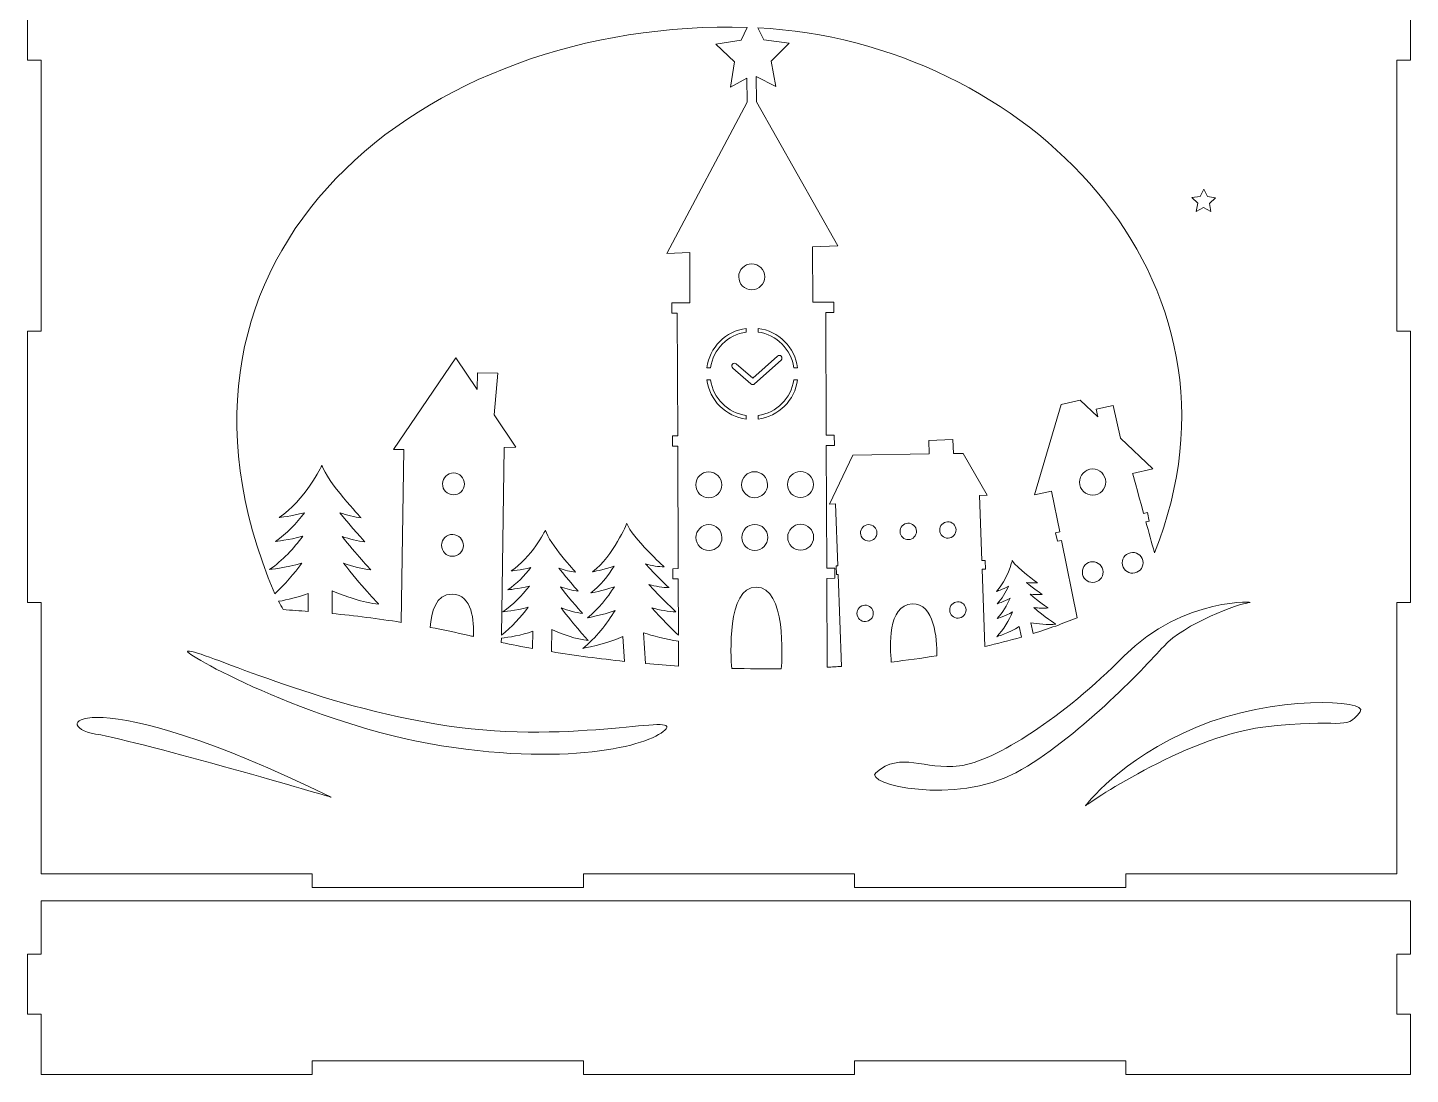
# Model space of a CAD drawing. Header units: millimetres. Extents: x -1983 to 1983, y -412 to 412.
# Drawn here: x -526.8 to -219.8, y -22.5 to 209.8 of the extents above; entities that cross this region are included whole.
import ezdxf

# ---------------------------------------------------------------- set-up
doc = ezdxf.new("R2010")
doc.units = ezdxf.units.MM
doc.header["$MEASUREMENT"] = 0
doc.layers.add('Camada 1', color=7, linetype='Continuous')

msp = doc.modelspace()

# ---------------------------------------------------------------- linework, layer by layer
at = {"layer": 'Camada 1', "color": 250, "lineweight": 9}
for points, knots in [([(-523.8491, 202.5711), (-523.8491, 202.5711), (-523.8491, 142.3711), (-523.8491, 142.3711), (-523.8491, 142.3711), (-523.8491, 142.3711), (-526.8491, 142.3711), (-526.8491, 142.3711), (-526.8491, 142.3711), (-526.8491, 142.3711), (-526.8491, 82.1711), (-526.8491, 82.1711), (-526.8491, 82.1711), (-526.8491, 82.1711), (-523.8491, 82.1711), (-523.8491, 82.1711), (-523.8491, 82.1711), (-523.8491, 82.1711), (-523.8491, 21.9711), (-523.8491, 21.9711), (-523.8491, 21.9711), (-523.8491, 21.9711), (-463.6491, 21.9711), (-463.6491, 21.9711), (-463.6491, 21.9711), (-463.6491, 21.9711), (-463.6491, 18.9711), (-463.6491, 18.9711), (-463.6491, 18.9711), (-463.6491, 18.9711), (-403.4491, 18.9711), (-403.4491, 18.9711), (-403.4491, 18.9711), (-403.4491, 18.9711), (-403.4491, 21.9711), (-403.4491, 21.9711), (-403.4491, 21.9711), (-403.4491, 21.9711), (-343.2491, 21.9711), (-343.2491, 21.9711), (-343.2491, 21.9711), (-343.2491, 21.9711), (-343.2491, 18.9711), (-343.2491, 18.9711), (-343.2491, 18.9711), (-343.2491, 18.9711), (-283.0491, 18.9711), (-283.0491, 18.9711), (-283.0491, 18.9711), (-283.0491, 18.9711), (-283.0491, 21.9711), (-283.0491, 21.9711), (-283.0491, 21.9711), (-283.0491, 21.9711), (-222.8491, 21.9711), (-222.8491, 21.9711), (-222.8491, 21.9711), (-222.8491, 21.9711), (-222.8491, 82.1711), (-222.8491, 82.1711), (-222.8491, 82.1711), (-222.8491, 82.1711), (-219.8491, 82.1711), (-219.8491, 82.1711), (-219.8491, 82.1711), (-219.8491, 82.1711), (-219.8491, 142.3711), (-219.8491, 142.3711), (-219.8491, 142.3711), (-219.8491, 142.3711), (-222.8491, 142.3711), (-222.8491, 142.3711), (-222.8491, 142.3711), (-222.8491, 142.3711), (-222.8491, 202.5711), (-222.8491, 202.5711), (-222.8491, 202.5711), (-222.8491, 202.5711), (-219.8491, 202.5711), (-219.8491, 202.5711), (-219.8491, 202.5711), (-219.8491, 202.5711), (-219.8491, 262.7711), (-219.8491, 262.7711), (-219.8491, 262.7711), (-219.8491, 262.7711), (-222.8491, 262.7711), (-222.8491, 262.7711), (-222.8491, 262.7711), (-222.8491, 262.7711), (-222.8491, 322.9711), (-222.8491, 322.9711), (-222.8491, 322.9711), (-222.8491, 322.9711), (-283.0491, 322.9711), (-283.0491, 322.9711), (-283.0491, 322.9711), (-283.0491, 322.9711), (-283.0491, 325.9711), (-283.0491, 325.9711), (-283.0491, 325.9711), (-283.0491, 325.9711), (-343.2491, 325.9711), (-343.2491, 325.9711), (-343.2491, 325.9711), (-343.2491, 325.9711), (-343.2491, 322.9711), (-343.2491, 322.9711), (-343.2491, 322.9711), (-343.2491, 322.9711), (-403.4491, 322.9711), (-403.4491, 322.9711), (-403.4491, 322.9711), (-403.4491, 322.9711), (-403.4491, 325.9711), (-403.4491, 325.9711), (-403.4491, 325.9711), (-403.4491, 325.9711), (-463.6491, 325.9711), (-463.6491, 325.9711), (-463.6491, 325.9711), (-463.6491, 325.9711), (-463.6491, 322.9711), (-463.6491, 322.9711), (-463.6491, 322.9711), (-463.6491, 322.9711), (-523.8491, 322.9711), (-523.8491, 322.9711), (-523.8491, 322.9711), (-523.8491, 322.9711), (-523.8491, 262.7711), (-523.8491, 262.7711), (-523.8491, 262.7711), (-523.8491, 262.7711), (-526.8491, 262.7711), (-526.8491, 262.7711), (-526.8491, 262.7711), (-526.8491, 262.7711), (-526.8491, 202.5711), (-526.8491, 202.5711), (-526.8491, 202.5711), (-526.8491, 202.5711), (-523.8491, 202.5711), (-523.8491, 202.5711)], [0, 0, 0, 0, 0.02702703, 0.02702703, 0.02702703, 0.02702703, 0.05405405, 0.05405405, 0.05405405, 0.05405405, 0.08108108, 0.08108108, 0.08108108, 0.08108108, 0.10810811, 0.10810811, 0.10810811, 0.10810811, 0.13513514, 0.13513514, 0.13513514, 0.13513514, 0.16216216, 0.16216216, 0.16216216, 0.16216216, 0.18918919, 0.18918919, 0.18918919, 0.18918919, 0.21621622, 0.21621622, 0.21621622, 0.21621622, 0.24324324, 0.24324324, 0.24324324, 0.24324324, 0.27027027, 0.27027027, 0.27027027, 0.27027027, 0.2972973, 0.2972973, 0.2972973, 0.2972973, 0.32432432, 0.32432432, 0.32432432, 0.32432432, 0.35135135, 0.35135135, 0.35135135, 0.35135135, 0.37837838, 0.37837838, 0.37837838, 0.37837838, 0.40540541, 0.40540541, 0.40540541, 0.40540541, 0.43243243, 0.43243243, 0.43243243, 0.43243243, 0.45945946, 0.45945946, 0.45945946, 0.45945946, 0.48648649, 0.48648649, 0.48648649, 0.48648649, 0.51351351, 0.51351351, 0.51351351, 0.51351351, 0.54054054, 0.54054054, 0.54054054, 0.54054054, 0.56756757, 0.56756757, 0.56756757, 0.56756757, 0.59459459, 0.59459459, 0.59459459, 0.59459459, 0.62162162, 0.62162162, 0.62162162, 0.62162162, 0.64864865, 0.64864865, 0.64864865, 0.64864865, 0.67567568, 0.67567568, 0.67567568, 0.67567568, 0.7027027, 0.7027027, 0.7027027, 0.7027027, 0.72972973, 0.72972973, 0.72972973, 0.72972973, 0.75675676, 0.75675676, 0.75675676, 0.75675676, 0.78378378, 0.78378378, 0.78378378, 0.78378378, 0.81081081, 0.81081081, 0.81081081, 0.81081081, 0.83783784, 0.83783784, 0.83783784, 0.83783784, 0.86486486, 0.86486486, 0.86486486, 0.86486486, 0.89189189, 0.89189189, 0.89189189, 0.89189189, 0.91891892, 0.91891892, 0.91891892, 0.91891892, 0.94594595, 0.94594595, 0.94594595, 0.94594595, 1, 1, 1, 1]), ([(-367.0982, 209.8145), (-438.548, 211.9654), (-504.1993, 160.1004), (-471.992, 84.1456), (-471.992, 84.1456), (-469.6865, 86.1942), (-467.6549, 88.6284), (-465.9999, 90.9021), (-465.9999, 90.9021), (-469.557, 89.8707), (-473.14, 89.5344), (-473.14, 89.5344), (-473.14, 89.5344), (-470.2598, 91.4318), (-467.7344, 94.249), (-465.7712, 96.8837), (-465.7712, 96.8837), (-468.8301, 96.0274), (-471.8307, 95.7454), (-471.8307, 95.7454), (-471.8307, 95.7454), (-469.3317, 97.3917), (-467.1356, 99.8216), (-465.4148, 102.1126), (-465.4148, 102.1126), (-468.2236, 101.323), (-470.9888, 101.0625), (-470.9888, 101.0625), (-470.9888, 101.0625), (-465.4252, 104.7273), (-461.4983, 112.6365), (-461.4983, 112.6365), (-461.4983, 112.6365), (-460.3532, 108.9714), (-452.8265, 100.9984), (-452.8265, 100.9984), (-452.8265, 100.9984), (-454.2562, 101.1034), (-455.9783, 101.5755), (-457.5143, 102.0965), (-457.5143, 102.0965), (-454.8933, 98.7563), (-451.9846, 95.675), (-451.9846, 95.675), (-451.9846, 95.675), (-453.524, 95.7886), (-455.3748, 96.2916), (-457.0345, 96.8505), (-457.0345, 96.8505), (-454.042, 93.0211), (-450.6753, 89.4546), (-450.6753, 89.4546), (-450.6753, 89.4546), (-452.5097, 89.5897), (-454.7334, 90.213), (-456.6848, 90.8853), (-456.6848, 90.8853), (-453.1333, 86.2673), (-448.9301, 81.8149), (-448.9301, 81.8149), (-448.9301, 81.8149), (-452.2485, 82.059), (-456.6697, 83.6859), (-459.2588, 84.7477), (-459.2588, 84.7477), (-459.2588, 84.7477), (-459.2588, 79.7421), (-459.2588, 79.7421), (-459.2588, 79.7421), (-454.2284, 79.2482), (-449.0984, 78.6062), (-443.9332, 77.7854), (-443.9332, 77.7854), (-443.9332, 77.7854), (-443.3595, 116.1765), (-443.3595, 116.1765), (-443.3595, 116.1765), (-443.3595, 116.1765), (-445.6036, 116.1346), (-445.6036, 116.1346), (-445.6036, 116.1346), (-445.6036, 116.1346), (-431.7456, 136.4873), (-431.7456, 136.4873), (-431.7456, 136.4873), (-431.7456, 136.4873), (-427.0337, 129.4337), (-427.0337, 129.4337), (-427.0337, 129.4337), (-427.0337, 129.4337), (-426.9784, 133.1408), (-426.9784, 133.1408), (-426.9784, 133.1408), (-426.9784, 133.1408), (-422.4264, 133.073), (-422.4264, 133.073), (-422.4264, 133.073), (-422.4264, 133.073), (-423.2784, 123.8119), (-423.2784, 123.8119), (-423.2784, 123.8119), (-423.2784, 123.8119), (-418.4874, 116.6393), (-418.4874, 116.6393), (-418.4874, 116.6393), (-418.4874, 116.6393), (-421.035, 116.5923), (-421.035, 116.5923), (-421.035, 116.5923), (-421.035, 116.5923), (-421.6569, 74.9655), (-421.6569, 74.9655), (-421.6569, 74.9655), (-419.3481, 76.6987), (-417.3179, 78.9971), (-415.7172, 81.1215), (-415.7172, 81.1215), (-418.536, 80.3547), (-421.3656, 80.1361), (-421.3656, 80.1361), (-421.3656, 80.1361), (-419.0698, 81.595), (-417.0409, 83.7838), (-415.4587, 85.8354), (-415.4587, 85.8354), (-417.8822, 85.2007), (-420.2521, 85.0177), (-420.2521, 85.0177), (-420.2521, 85.0177), (-418.2597, 86.2831), (-416.4958, 88.1708), (-415.109, 89.9552), (-415.109, 89.9552), (-417.335, 89.3691), (-419.5184, 89.1998), (-419.5184, 89.1998), (-419.5184, 89.1998), (-415.0832, 92.0173), (-411.8824, 98.2034), (-411.8824, 98.2034), (-411.8824, 98.2034), (-411.0271, 95.2978), (-405.1957, 88.9114), (-405.1957, 88.9114), (-405.1957, 88.9114), (-406.3223, 89.0134), (-407.6742, 89.408), (-408.8785, 89.8389), (-408.8785, 89.8389), (-406.855, 87.1699), (-404.6015, 84.7018), (-404.6015, 84.7018), (-404.6015, 84.7018), (-405.8143, 84.8118), (-407.2671, 85.2326), (-408.5684, 85.6956), (-408.5684, 85.6956), (-406.2586, 82.6364), (-403.6506, 79.779), (-403.6506, 79.779), (-403.6506, 79.779), (-405.0954, 79.9094), (-406.8413, 80.4305), (-408.3712, 80.9861), (-408.3712, 80.9861), (-405.6312, 77.2975), (-402.3742, 73.7306), (-402.3742, 73.7306), (-402.3742, 73.7306), (-404.9881, 73.967), (-408.4537, 75.3085), (-410.4816, 76.18), (-410.4816, 76.18), (-410.4816, 76.18), (-410.5627, 71.278), (-410.5627, 71.278), (-410.5627, 71.278), (-405.2027, 70.4126), (-399.7773, 69.691), (-394.3278, 69.117), (-394.3278, 69.117), (-394.3278, 69.117), (-394.7211, 74.6376), (-394.7211, 74.6376), (-394.7211, 74.6376), (-398.6863, 72.8347), (-403.6127, 72.0156), (-403.6127, 72.0156), (-403.6127, 72.0156), (-400.6846, 74.2581), (-398.2313, 77.5071), (-396.4033, 80.4362), (-396.4033, 80.4362), (-399.4494, 79.3123), (-402.5613, 78.7939), (-402.5613, 78.7939), (-402.5613, 78.7939), (-400.1612, 80.6337), (-398.1283, 83.2543), (-396.5763, 85.6809), (-396.5763, 85.6809), (-399.1979, 84.7417), (-401.8038, 84.3078), (-401.8038, 84.3078), (-401.8038, 84.3078), (-399.721, 85.9032), (-397.952, 88.1651), (-396.5903, 90.2764), (-396.5903, 90.2764), (-398.9978, 89.4107), (-401.3995, 89.0103), (-401.3995, 89.0103), (-401.3995, 89.0103), (-396.763, 92.5624), (-393.8212, 99.724), (-393.8212, 99.724), (-393.8212, 99.724), (-392.5913, 96.59), (-385.5126, 90.0866), (-385.5126, 90.0866), (-385.5126, 90.0866), (-386.7692, 90.0897), (-388.3046, 90.3951), (-389.6806, 90.7545), (-389.6806, 90.7545), (-387.1793, 87.9974), (-384.444, 85.4834), (-384.444, 85.4834), (-384.444, 85.4834), (-385.7976, 85.4874), (-387.4469, 85.812), (-388.9332, 86.1969), (-388.9332, 86.1969), (-386.0772, 83.0351), (-382.9114, 80.1257), (-382.9114, 80.1257), (-382.9114, 80.1257), (-384.5238, 80.1294), (-386.5074, 80.5361), (-388.2553, 81.0022), (-388.2553, 81.0022), (-386.1349, 78.6162), (-383.7952, 76.303), (-382.3387, 74.9032), (-382.3387, 74.9032), (-382.3387, 74.9032), (-382.3856, 87.4227), (-382.3856, 87.4227), (-382.3856, 87.4227), (-382.3856, 87.4227), (-383.5642, 87.4184), (-383.5642, 87.4184), (-383.5642, 87.4184), (-383.5642, 87.4184), (-383.5726, 89.6947), (-383.5726, 89.6947), (-383.5726, 89.6947), (-383.5726, 89.6947), (-382.3943, 89.6987), (-382.3943, 89.6987), (-382.3943, 89.6987), (-382.3943, 89.6987), (-382.4969, 116.9202), (-382.4969, 116.9202), (-382.4969, 116.9202), (-382.4969, 116.9202), (-383.6752, 116.9159), (-383.6752, 116.9159), (-383.6752, 116.9159), (-383.6752, 116.9159), (-383.6839, 119.1915), (-383.6839, 119.1915), (-383.6839, 119.1915), (-383.6839, 119.1915), (-382.5056, 119.1959), (-382.5056, 119.1959), (-382.5056, 119.1959), (-382.5056, 119.1959), (-382.6086, 146.4174), (-382.6086, 146.4174), (-382.6086, 146.4174), (-382.6086, 146.4174), (-383.7865, 146.4127), (-383.7865, 146.4127), (-383.7865, 146.4127), (-383.7865, 146.4127), (-383.7952, 148.689), (-383.7952, 148.689), (-383.7952, 148.689), (-383.7952, 148.689), (-379.7904, 148.7038), (-379.7904, 148.7038), (-379.7904, 148.7038), (-379.7904, 148.7038), (-379.8327, 159.8754), (-379.8327, 159.8754), (-379.8327, 159.8754), (-379.8327, 159.8754), (-384.9459, 159.6451), (-384.9459, 159.6451), (-384.9459, 159.6451), (-384.9459, 159.6451), (-367.12, 193.195), (-367.12, 193.195), (-367.12, 193.195), (-367.12, 193.195), (-367.1401, 198.5473), (-367.1401, 198.5473), (-367.1401, 198.5473), (-367.1401, 198.5473), (-370.8146, 196.5492), (-370.8146, 196.5492), (-370.8146, 196.5492), (-370.8146, 196.5492), (-369.9304, 202.1792), (-369.9304, 202.1792), (-369.9304, 202.1792), (-369.9304, 202.1792), (-374.067, 206.1001), (-374.067, 206.1001), (-374.067, 206.1001), (-374.067, 206.1001), (-368.4391, 206.9987), (-368.4391, 206.9987), (-368.4391, 206.9987), (-368.4391, 206.9987), (-367.0982, 209.8145), (-367.0982, 209.8145)], [0, 0, 0, 0, 0.01204819, 0.01204819, 0.01204819, 0.01204819, 0.02409639, 0.02409639, 0.02409639, 0.02409639, 0.03614458, 0.03614458, 0.03614458, 0.03614458, 0.04819277, 0.04819277, 0.04819277, 0.04819277, 0.06024096, 0.06024096, 0.06024096, 0.06024096, 0.07228916, 0.07228916, 0.07228916, 0.07228916, 0.08433735, 0.08433735, 0.08433735, 0.08433735, 0.09638554, 0.09638554, 0.09638554, 0.09638554, 0.10843373, 0.10843373, 0.10843373, 0.10843373, 0.12048193, 0.12048193, 0.12048193, 0.12048193, 0.13253012, 0.13253012, 0.13253012, 0.13253012, 0.14457831, 0.14457831, 0.14457831, 0.14457831, 0.15662651, 0.15662651, 0.15662651, 0.15662651, 0.1686747, 0.1686747, 0.1686747, 0.1686747, 0.18072289, 0.18072289, 0.18072289, 0.18072289, 0.19277108, 0.19277108, 0.19277108, 0.19277108, 0.20481928, 0.20481928, 0.20481928, 0.20481928, 0.21686747, 0.21686747, 0.21686747, 0.21686747, 0.22891566, 0.22891566, 0.22891566, 0.22891566, 0.24096386, 0.24096386, 0.24096386, 0.24096386, 0.25301205, 0.25301205, 0.25301205, 0.25301205, 0.26506024, 0.26506024, 0.26506024, 0.26506024, 0.27710843, 0.27710843, 0.27710843, 0.27710843, 0.28915663, 0.28915663, 0.28915663, 0.28915663, 0.30120482, 0.30120482, 0.30120482, 0.30120482, 0.31325301, 0.31325301, 0.31325301, 0.31325301, 0.3253012, 0.3253012, 0.3253012, 0.3253012, 0.3373494, 0.3373494, 0.3373494, 0.3373494, 0.34939759, 0.34939759, 0.34939759, 0.34939759, 0.36144578, 0.36144578, 0.36144578, 0.36144578, 0.37349398, 0.37349398, 0.37349398, 0.37349398, 0.38554217, 0.38554217, 0.38554217, 0.38554217, 0.39759036, 0.39759036, 0.39759036, 0.39759036, 0.40963855, 0.40963855, 0.40963855, 0.40963855, 0.42168675, 0.42168675, 0.42168675, 0.42168675, 0.43373494, 0.43373494, 0.43373494, 0.43373494, 0.44578313, 0.44578313, 0.44578313, 0.44578313, 0.45783133, 0.45783133, 0.45783133, 0.45783133, 0.46987952, 0.46987952, 0.46987952, 0.46987952, 0.48192771, 0.48192771, 0.48192771, 0.48192771, 0.4939759, 0.4939759, 0.4939759, 0.4939759, 0.5060241, 0.5060241, 0.5060241, 0.5060241, 0.51807229, 0.51807229, 0.51807229, 0.51807229, 0.53012048, 0.53012048, 0.53012048, 0.53012048, 0.54216867, 0.54216867, 0.54216867, 0.54216867, 0.55421687, 0.55421687, 0.55421687, 0.55421687, 0.56626506, 0.56626506, 0.56626506, 0.56626506, 0.57831325, 0.57831325, 0.57831325, 0.57831325, 0.59036145, 0.59036145, 0.59036145, 0.59036145, 0.60240964, 0.60240964, 0.60240964, 0.60240964, 0.61445783, 0.61445783, 0.61445783, 0.61445783, 0.62650602, 0.62650602, 0.62650602, 0.62650602, 0.63855422, 0.63855422, 0.63855422, 0.63855422, 0.65060241, 0.65060241, 0.65060241, 0.65060241, 0.6626506, 0.6626506, 0.6626506, 0.6626506, 0.6746988, 0.6746988, 0.6746988, 0.6746988, 0.68674699, 0.68674699, 0.68674699, 0.68674699, 0.69879518, 0.69879518, 0.69879518, 0.69879518, 0.71084337, 0.71084337, 0.71084337, 0.71084337, 0.72289157, 0.72289157, 0.72289157, 0.72289157, 0.73493976, 0.73493976, 0.73493976, 0.73493976, 0.74698795, 0.74698795, 0.74698795, 0.74698795, 0.75903614, 0.75903614, 0.75903614, 0.75903614, 0.77108434, 0.77108434, 0.77108434, 0.77108434, 0.78313253, 0.78313253, 0.78313253, 0.78313253, 0.79518072, 0.79518072, 0.79518072, 0.79518072, 0.80722892, 0.80722892, 0.80722892, 0.80722892, 0.81927711, 0.81927711, 0.81927711, 0.81927711, 0.8313253, 0.8313253, 0.8313253, 0.8313253, 0.84337349, 0.84337349, 0.84337349, 0.84337349, 0.85542169, 0.85542169, 0.85542169, 0.85542169, 0.86746988, 0.86746988, 0.86746988, 0.86746988, 0.87951807, 0.87951807, 0.87951807, 0.87951807, 0.89156627, 0.89156627, 0.89156627, 0.89156627, 0.90361446, 0.90361446, 0.90361446, 0.90361446, 0.91566265, 0.91566265, 0.91566265, 0.91566265, 0.92771084, 0.92771084, 0.92771084, 0.92771084, 0.93975904, 0.93975904, 0.93975904, 0.93975904, 0.95180723, 0.95180723, 0.95180723, 0.95180723, 0.96385542, 0.96385542, 0.96385542, 0.96385542, 0.97590361, 0.97590361, 0.97590361, 0.97590361, 1, 1, 1, 1]), ([(-364.7505, 209.7233), (-364.7505, 209.7233), (-363.3946, 207.0698), (-363.3946, 207.0698), (-363.3946, 207.0698), (-363.3946, 207.0698), (-357.7428, 206.3294), (-357.7428, 206.3294), (-357.7428, 206.3294), (-357.7428, 206.3294), (-361.7684, 202.2942), (-361.7684, 202.2942), (-361.7684, 202.2942), (-361.7684, 202.2942), (-360.7259, 196.6904), (-360.7259, 196.6904), (-360.7259, 196.6904), (-360.7259, 196.6904), (-365.0794, 198.9013), (-365.0794, 198.9013), (-365.0794, 198.9013), (-365.0794, 198.9013), (-365.0579, 193.3371), (-365.0579, 193.3371), (-365.0579, 193.3371), (-365.0579, 193.3371), (-346.9591, 161.3561), (-346.9591, 161.3561), (-346.9591, 161.3561), (-346.9591, 161.3561), (-352.5582, 161.104), (-352.5582, 161.104), (-352.5582, 161.104), (-352.5582, 161.104), (-352.5112, 148.807), (-352.5112, 148.807), (-352.5112, 148.807), (-352.5112, 148.807), (-347.854, 148.8241), (-347.854, 148.8241), (-347.854, 148.8241), (-347.854, 148.8241), (-347.8453, 146.5485), (-347.8453, 146.5485), (-347.8453, 146.5485), (-347.8453, 146.5485), (-349.6378, 146.5421), (-349.6378, 146.5421), (-349.6378, 146.5421), (-349.6378, 146.5421), (-349.5352, 119.3206), (-349.5352, 119.3206), (-349.5352, 119.3206), (-349.5352, 119.3206), (-347.7424, 119.3276), (-347.7424, 119.3276), (-347.7424, 119.3276), (-347.7424, 119.3276), (-347.734, 117.0513), (-347.734, 117.0513), (-347.734, 117.0513), (-347.734, 117.0513), (-349.5265, 117.0446), (-349.5265, 117.0446), (-349.5265, 117.0446), (-349.5265, 117.0446), (-349.4235, 89.8231), (-349.4235, 89.8231), (-349.4235, 89.8231), (-349.4235, 89.8231), (-347.6314, 89.8298), (-347.6314, 89.8298), (-347.6314, 89.8298), (-347.6314, 89.8298), (-347.6223, 87.5545), (-347.6223, 87.5545), (-347.6223, 87.5545), (-347.6223, 87.5545), (-349.4155, 87.5474), (-349.4155, 87.5474), (-349.4155, 87.5474), (-349.4155, 87.5474), (-349.3407, 67.8241), (-349.3407, 67.8241), (-349.3407, 67.8241), (-348.2835, 67.8791), (-347.2297, 67.9405), (-346.1799, 68.0082), (-346.1799, 68.0082), (-346.1799, 68.0082), (-346.9199, 88.4196), (-346.9199, 88.4196), (-346.9199, 88.4196), (-346.9199, 88.4196), (-347.2857, 88.4061), (-347.2857, 88.4061), (-347.2857, 88.4061), (-347.2857, 88.4061), (-347.3564, 90.3455), (-347.3564, 90.3455), (-347.3564, 90.3455), (-347.3564, 90.3455), (-346.9903, 90.3589), (-346.9903, 90.3589), (-346.9903, 90.3589), (-346.9903, 90.3589), (-347.4885, 104.0821), (-347.4885, 104.0821), (-347.4885, 104.0821), (-347.4885, 104.0821), (-348.8203, 104.0057), (-348.8203, 104.0057), (-348.8203, 104.0057), (-348.8203, 104.0057), (-343.6323, 114.8736), (-343.6323, 114.8736), (-343.6323, 114.8736), (-343.6323, 114.8736), (-326.6524, 115.1536), (-326.6524, 115.1536), (-326.6524, 115.1536), (-326.6524, 115.1536), (-326.7607, 118.1558), (-326.7607, 118.1558), (-326.7607, 118.1558), (-326.7607, 118.1558), (-321.4281, 118.3496), (-321.4281, 118.3496), (-321.4281, 118.3496), (-321.4281, 118.3496), (-321.3155, 115.2414), (-321.3155, 115.2414), (-321.3155, 115.2414), (-321.3155, 115.2414), (-319.1324, 115.2776), (-319.1324, 115.2776), (-319.1324, 115.2776), (-319.1324, 115.2776), (-313.8196, 106.0034), (-313.8196, 106.0034), (-313.8196, 106.0034), (-313.8196, 106.0034), (-315.5152, 105.9072), (-315.5152, 105.9072), (-315.5152, 105.9072), (-315.5152, 105.9072), (-314.9932, 91.5193), (-314.9932, 91.5193), (-314.9932, 91.5193), (-314.9932, 91.5193), (-314.2642, 91.5458), (-314.2642, 91.5458), (-314.2642, 91.5458), (-314.2642, 91.5458), (-314.1938, 89.6068), (-314.1938, 89.6068), (-314.1938, 89.6068), (-314.1938, 89.6068), (-314.9231, 89.58), (-314.9231, 89.58), (-314.9231, 89.58), (-314.9231, 89.58), (-314.3011, 72.4367), (-314.3011, 72.4367), (-314.3011, 72.4367), (-311.5272, 73.0674), (-308.8268, 73.7588), (-306.2088, 74.5132), (-306.2088, 74.5132), (-306.2088, 74.5132), (-306.7084, 76.8499), (-306.7084, 76.8499), (-306.7084, 76.8499), (-308.8647, 75.4789), (-311.66, 74.6007), (-311.66, 74.6007), (-311.66, 74.6007), (-310.1425, 76.1431), (-308.9817, 78.231), (-308.1585, 80.0811), (-308.1585, 80.0811), (-309.837, 79.1798), (-311.6027, 78.6253), (-311.6027, 78.6253), (-311.6027, 78.6253), (-310.3581, 79.8897), (-309.3907, 81.5782), (-308.687, 83.1142), (-308.687, 83.1142), (-310.1331, 82.3547), (-311.6124, 81.8904), (-311.6124, 81.8904), (-311.6124, 81.8904), (-310.5324, 82.9871), (-309.6892, 84.446), (-309.0699, 85.7831), (-309.0699, 85.7831), (-310.398, 85.084), (-311.7603, 84.6555), (-311.7603, 84.6555), (-311.7603, 84.6555), (-309.3569, 87.0975), (-308.2323, 91.4979), (-308.2323, 91.4979), (-308.2323, 91.4979), (-307.2616, 89.7775), (-302.6181, 86.5764), (-302.6181, 86.5764), (-302.6181, 86.5764), (-303.3487, 86.4755), (-304.2658, 86.5282), (-305.0939, 86.6251), (-305.0939, 86.6251), (-303.4165, 85.2265), (-301.622, 83.99), (-301.622, 83.99), (-301.622, 83.99), (-302.4089, 83.881), (-303.3937, 83.9347), (-304.2886, 84.0376), (-304.2886, 84.0376), (-302.3717, 82.4335), (-300.2942, 81.0018), (-300.2942, 81.0018), (-300.2942, 81.0018), (-301.232, 80.8721), (-302.4173, 80.9462), (-303.4711, 81.0746), (-303.4711, 81.0746), (-301.1881, 79.1342), (-298.5949, 77.3465), (-298.5949, 77.3465), (-298.5949, 77.3465), (-300.2902, 77.1124), (-302.6896, 77.4551), (-304.1058, 77.7106), (-304.1058, 77.7106), (-304.1058, 77.7106), (-303.5895, 75.2971), (-303.5895, 75.2971), (-303.5895, 75.2971), (-300.1762, 76.3583), (-296.9165, 77.5299), (-293.8321, 78.815), (-293.8321, 78.815), (-293.8321, 78.815), (-297.3054, 95.9794), (-297.3054, 95.9794), (-297.3054, 95.9794), (-297.3054, 95.9794), (-298.2033, 95.7829), (-298.2033, 95.7829), (-298.2033, 95.7829), (-298.2033, 95.7829), (-298.6177, 97.6787), (-298.6177, 97.6787), (-298.6177, 97.6787), (-298.6177, 97.6787), (-297.6903, 97.8812), (-297.6903, 97.8812), (-297.6903, 97.8812), (-297.6903, 97.8812), (-299.5187, 106.9164), (-299.5187, 106.9164), (-299.5187, 106.9164), (-299.5187, 106.9164), (-303.3098, 106.0875), (-303.3098, 106.0875), (-303.3098, 106.0875), (-303.3098, 106.0875), (-297.3882, 126.1287), (-297.3882, 126.1287), (-297.3882, 126.1287), (-297.3882, 126.1287), (-293.1226, 127.0612), (-293.1226, 127.0612), (-293.1226, 127.0612), (-293.1226, 127.0612), (-289.2654, 123.4182), (-289.2654, 123.4182), (-289.2654, 123.4182), (-289.2654, 123.4182), (-289.6315, 125.093), (-289.6315, 125.093), (-289.6315, 125.093), (-289.6315, 125.093), (-285.7991, 125.9313), (-285.7991, 125.9313), (-285.7991, 125.9313), (-285.7991, 125.9313), (-284.2045, 118.6376), (-284.2045, 118.6376), (-284.2045, 118.6376), (-284.2045, 118.6376), (-277.0067, 111.8392), (-277.0067, 111.8392), (-277.0067, 111.8392), (-277.0067, 111.8392), (-281.509, 110.8544), (-281.509, 110.8544), (-281.509, 110.8544), (-281.509, 110.8544), (-280.4435, 106.9459), (-279.0701, 101.9527), (-279.0701, 101.9527), (-279.0701, 101.9527), (-278.2352, 102.1354), (-278.2352, 102.1354), (-278.2352, 102.1354), (-278.2352, 102.1354), (-277.8208, 100.24), (-277.8208, 100.24), (-277.8208, 100.24), (-277.8208, 100.24), (-278.5548, 100.0794), (-278.5548, 100.0794), (-278.5548, 100.0794), (-277.9435, 97.8598), (-277.2927, 95.506), (-276.662, 93.2364), (-276.662, 93.2364), (-252.2855, 154.2388), (-305.5664, 206.7992), (-364.7505, 209.7233)], [0, 0, 0, 0, 0.01219512, 0.01219512, 0.01219512, 0.01219512, 0.02439024, 0.02439024, 0.02439024, 0.02439024, 0.03658537, 0.03658537, 0.03658537, 0.03658537, 0.04878049, 0.04878049, 0.04878049, 0.04878049, 0.06097561, 0.06097561, 0.06097561, 0.06097561, 0.07317073, 0.07317073, 0.07317073, 0.07317073, 0.08536585, 0.08536585, 0.08536585, 0.08536585, 0.09756098, 0.09756098, 0.09756098, 0.09756098, 0.1097561, 0.1097561, 0.1097561, 0.1097561, 0.12195122, 0.12195122, 0.12195122, 0.12195122, 0.13414634, 0.13414634, 0.13414634, 0.13414634, 0.14634146, 0.14634146, 0.14634146, 0.14634146, 0.15853659, 0.15853659, 0.15853659, 0.15853659, 0.17073171, 0.17073171, 0.17073171, 0.17073171, 0.18292683, 0.18292683, 0.18292683, 0.18292683, 0.19512195, 0.19512195, 0.19512195, 0.19512195, 0.20731707, 0.20731707, 0.20731707, 0.20731707, 0.2195122, 0.2195122, 0.2195122, 0.2195122, 0.23170732, 0.23170732, 0.23170732, 0.23170732, 0.24390244, 0.24390244, 0.24390244, 0.24390244, 0.25609756, 0.25609756, 0.25609756, 0.25609756, 0.26829268, 0.26829268, 0.26829268, 0.26829268, 0.2804878, 0.2804878, 0.2804878, 0.2804878, 0.29268293, 0.29268293, 0.29268293, 0.29268293, 0.30487805, 0.30487805, 0.30487805, 0.30487805, 0.31707317, 0.31707317, 0.31707317, 0.31707317, 0.32926829, 0.32926829, 0.32926829, 0.32926829, 0.34146341, 0.34146341, 0.34146341, 0.34146341, 0.35365854, 0.35365854, 0.35365854, 0.35365854, 0.36585366, 0.36585366, 0.36585366, 0.36585366, 0.37804878, 0.37804878, 0.37804878, 0.37804878, 0.3902439, 0.3902439, 0.3902439, 0.3902439, 0.40243902, 0.40243902, 0.40243902, 0.40243902, 0.41463415, 0.41463415, 0.41463415, 0.41463415, 0.42682927, 0.42682927, 0.42682927, 0.42682927, 0.43902439, 0.43902439, 0.43902439, 0.43902439, 0.45121951, 0.45121951, 0.45121951, 0.45121951, 0.46341463, 0.46341463, 0.46341463, 0.46341463, 0.47560976, 0.47560976, 0.47560976, 0.47560976, 0.48780488, 0.48780488, 0.48780488, 0.48780488, 0.5, 0.5, 0.5, 0.5, 0.51219512, 0.51219512, 0.51219512, 0.51219512, 0.52439024, 0.52439024, 0.52439024, 0.52439024, 0.53658537, 0.53658537, 0.53658537, 0.53658537, 0.54878049, 0.54878049, 0.54878049, 0.54878049, 0.56097561, 0.56097561, 0.56097561, 0.56097561, 0.57317073, 0.57317073, 0.57317073, 0.57317073, 0.58536585, 0.58536585, 0.58536585, 0.58536585, 0.59756098, 0.59756098, 0.59756098, 0.59756098, 0.6097561, 0.6097561, 0.6097561, 0.6097561, 0.62195122, 0.62195122, 0.62195122, 0.62195122, 0.63414634, 0.63414634, 0.63414634, 0.63414634, 0.64634146, 0.64634146, 0.64634146, 0.64634146, 0.65853659, 0.65853659, 0.65853659, 0.65853659, 0.67073171, 0.67073171, 0.67073171, 0.67073171, 0.68292683, 0.68292683, 0.68292683, 0.68292683, 0.69512195, 0.69512195, 0.69512195, 0.69512195, 0.70731707, 0.70731707, 0.70731707, 0.70731707, 0.7195122, 0.7195122, 0.7195122, 0.7195122, 0.73170732, 0.73170732, 0.73170732, 0.73170732, 0.74390244, 0.74390244, 0.74390244, 0.74390244, 0.75609756, 0.75609756, 0.75609756, 0.75609756, 0.76829268, 0.76829268, 0.76829268, 0.76829268, 0.7804878, 0.7804878, 0.7804878, 0.7804878, 0.79268293, 0.79268293, 0.79268293, 0.79268293, 0.80487805, 0.80487805, 0.80487805, 0.80487805, 0.81707317, 0.81707317, 0.81707317, 0.81707317, 0.82926829, 0.82926829, 0.82926829, 0.82926829, 0.84146341, 0.84146341, 0.84146341, 0.84146341, 0.85365854, 0.85365854, 0.85365854, 0.85365854, 0.86585366, 0.86585366, 0.86585366, 0.86585366, 0.87804878, 0.87804878, 0.87804878, 0.87804878, 0.8902439, 0.8902439, 0.8902439, 0.8902439, 0.90243902, 0.90243902, 0.90243902, 0.90243902, 0.91463415, 0.91463415, 0.91463415, 0.91463415, 0.92682927, 0.92682927, 0.92682927, 0.92682927, 0.93902439, 0.93902439, 0.93902439, 0.93902439, 0.95121951, 0.95121951, 0.95121951, 0.95121951, 0.96341463, 0.96341463, 0.96341463, 0.96341463, 0.97560976, 0.97560976, 0.97560976, 0.97560976, 1, 1, 1, 1]), ([(-264.1636, 168.9462), (-264.1636, 168.9462), (-265.768, 169.8243), (-265.768, 169.8243), (-265.768, 169.8243), (-265.768, 169.8243), (-267.4012, 169.0005), (-267.4012, 169.0005), (-267.4012, 169.0005), (-267.4012, 169.0005), (-267.0612, 170.798), (-267.0612, 170.798), (-267.0612, 170.798), (-267.0612, 170.798), (-268.3501, 172.0962), (-268.3501, 172.0962), (-268.3501, 172.0962), (-268.3501, 172.0962), (-266.5358, 172.3289), (-266.5358, 172.3289), (-266.5358, 172.3289), (-266.5358, 172.3289), (-265.6986, 173.9551), (-265.6986, 173.9551), (-265.6986, 173.9551), (-265.6986, 173.9551), (-264.917, 172.3018), (-264.917, 172.3018), (-264.917, 172.3018), (-264.917, 172.3018), (-263.1114, 172.0087), (-263.1114, 172.0087), (-263.1114, 172.0087), (-263.1114, 172.0087), (-264.4426, 170.7541), (-264.4426, 170.7541), (-264.4426, 170.7541), (-264.4426, 170.7541), (-264.1636, 168.9462), (-264.1636, 168.9462)], [0, 0, 0, 0, 0.09090909, 0.09090909, 0.09090909, 0.09090909, 0.18181818, 0.18181818, 0.18181818, 0.18181818, 0.27272727, 0.27272727, 0.27272727, 0.27272727, 0.36363636, 0.36363636, 0.36363636, 0.36363636, 0.45454545, 0.45454545, 0.45454545, 0.45454545, 0.54545455, 0.54545455, 0.54545455, 0.54545455, 0.63636364, 0.63636364, 0.63636364, 0.63636364, 0.72727273, 0.72727273, 0.72727273, 0.72727273, 0.81818182, 0.81818182, 0.81818182, 0.81818182, 1, 1, 1, 1]), ([(-363.2008, 154.4749), (-363.194, 152.8825), (-364.4802, 151.5866), (-366.0725, 151.5809), (-366.0725, 151.5809), (-367.6645, 151.5749), (-368.9608, 152.8607), (-368.9668, 154.4531), (-368.9668, 154.4531), (-368.9725, 156.0454), (-367.6867, 157.3416), (-366.0943, 157.3473), (-366.0943, 157.3473), (-364.502, 157.353), (-363.2061, 156.0675), (-363.2008, 154.4749)], [0, 0, 0, 0, 0.2, 0.2, 0.2, 0.2, 0.4, 0.4, 0.4, 0.4, 0.6, 0.6, 0.6, 0.6, 1, 1, 1, 1]), ([(-375.2388, 134.2881), (-374.6534, 138.3797), (-371.4185, 141.617), (-367.3289, 142.2078), (-367.3289, 142.2078), (-367.3289, 142.2078), (-367.3289, 143.0266), (-367.3289, 143.0266), (-367.3289, 143.0266), (-371.8674, 142.4244), (-375.4611, 138.8284), (-376.0576, 134.2881), (-376.0576, 134.2881), (-376.0576, 134.2881), (-375.2388, 134.2881), (-375.2388, 134.2881)], [0, 0, 0, 0, 0.2, 0.2, 0.2, 0.2, 0.4, 0.4, 0.4, 0.4, 0.6, 0.6, 0.6, 0.6, 1, 1, 1, 1]), ([(-364.6465, 142.2118), (-360.568, 141.6388), (-357.3093, 138.3844), (-356.7225, 134.2881), (-356.7225, 134.2881), (-356.7225, 134.2881), (-355.9037, 134.2881), (-355.9037, 134.2881), (-355.9037, 134.2881), (-356.5022, 138.8341), (-360.106, 142.4358), (-364.6465, 143.0289), (-364.6465, 143.0289), (-364.6465, 143.0289), (-364.6465, 142.2118), (-364.6465, 142.2118)], [0, 0, 0, 0, 0.2, 0.2, 0.2, 0.2, 0.4, 0.4, 0.4, 0.4, 0.6, 0.6, 0.6, 0.6, 1, 1, 1, 1]), ([(-365.8271, 130.5439), (-365.984, 130.5335), (-366.1433, 130.5831), (-366.2687, 130.6931), (-366.2687, 130.6931), (-366.2687, 130.6931), (-370.3046, 134.2241), (-370.3046, 134.2241), (-370.3046, 134.2241), (-370.5584, 134.4461), (-370.5836, 134.831), (-370.3623, 135.0841), (-370.3623, 135.0841), (-370.1407, 135.3379), (-369.7558, 135.3638), (-369.5026, 135.1415), (-369.5026, 135.1415), (-369.5026, 135.1415), (-365.873, 131.9659), (-365.873, 131.9659), (-365.873, 131.9659), (-365.873, 131.9659), (-360.3826, 136.885), (-360.3826, 136.885), (-360.3826, 136.885), (-360.1321, 137.109), (-359.7466, 137.0885), (-359.5219, 136.8377), (-359.5219, 136.8377), (-359.2979, 136.5876), (-359.3184, 136.202), (-359.5692, 135.977), (-359.5692, 135.977), (-359.5692, 135.977), (-365.4613, 130.6978), (-365.4613, 130.6978), (-365.4613, 130.6978), (-365.5656, 130.6039), (-365.6953, 130.5526), (-365.8271, 130.5439)], [0, 0, 0, 0, 0.09090909, 0.09090909, 0.09090909, 0.09090909, 0.18181818, 0.18181818, 0.18181818, 0.18181818, 0.27272727, 0.27272727, 0.27272727, 0.27272727, 0.36363636, 0.36363636, 0.36363636, 0.36363636, 0.45454545, 0.45454545, 0.45454545, 0.45454545, 0.54545455, 0.54545455, 0.54545455, 0.54545455, 0.63636364, 0.63636364, 0.63636364, 0.63636364, 0.72727273, 0.72727273, 0.72727273, 0.72727273, 0.81818182, 0.81818182, 0.81818182, 0.81818182, 1, 1, 1, 1]), ([(-367.3289, 123.6948), (-371.4155, 124.2846), (-374.6487, 127.5182), (-375.2375, 131.6058), (-375.2375, 131.6058), (-375.2375, 131.6058), (-376.0563, 131.6058), (-376.0563, 131.6058), (-376.0563, 131.6058), (-375.4561, 127.0696), (-371.8644, 123.4772), (-367.3289, 122.8757), (-367.3289, 122.8757), (-367.3289, 122.8757), (-367.3289, 123.6948), (-367.3289, 123.6948)], [0, 0, 0, 0, 0.2, 0.2, 0.2, 0.2, 0.4, 0.4, 0.4, 0.4, 0.6, 0.6, 0.6, 0.6, 1, 1, 1, 1]), ([(-356.7252, 131.6058), (-357.3267, 127.4981), (-360.5546, 124.2749), (-364.6465, 123.6925), (-364.6465, 123.6925), (-364.6465, 123.6925), (-364.6465, 122.874), (-364.6465, 122.874), (-364.6465, 122.874), (-360.1057, 123.4689), (-356.5056, 127.0666), (-355.9044, 131.6058), (-355.9044, 131.6058), (-355.9044, 131.6058), (-356.7252, 131.6058), (-356.7252, 131.6058)], [0, 0, 0, 0, 0.2, 0.2, 0.2, 0.2, 0.4, 0.4, 0.4, 0.4, 0.6, 0.6, 0.6, 0.6, 1, 1, 1, 1]), ([(-429.8894, 108.4698), (-429.9099, 107.1306), (-431.012, 106.0607), (-432.3508, 106.0808), (-432.3508, 106.0808), (-433.691, 106.1006), (-434.7602, 107.2031), (-434.7401, 108.5422), (-434.7401, 108.5422), (-434.7203, 109.8814), (-433.6186, 110.9517), (-432.2787, 110.9315), (-432.2787, 110.9315), (-430.9396, 110.9114), (-429.8696, 109.8093), (-429.8894, 108.4698)], [0, 0, 0, 0, 0.2, 0.2, 0.2, 0.2, 0.4, 0.4, 0.4, 0.4, 0.6, 0.6, 0.6, 0.6, 1, 1, 1, 1]), ([(-372.7412, 108.3075), (-372.7355, 106.7149), (-374.021, 105.4196), (-375.6133, 105.4136), (-375.6133, 105.4136), (-377.2057, 105.4072), (-378.5012, 106.6934), (-378.5073, 108.2857), (-378.5073, 108.2857), (-378.514, 109.8777), (-377.2274, 111.1736), (-375.6351, 111.1797), (-375.6351, 111.1797), (-374.0428, 111.1857), (-372.7472, 109.8998), (-372.7412, 108.3075)], [0, 0, 0, 0, 0.2, 0.2, 0.2, 0.2, 0.4, 0.4, 0.4, 0.4, 0.6, 0.6, 0.6, 0.6, 1, 1, 1, 1]), ([(-362.5607, 108.3457), (-362.555, 106.7534), (-363.8408, 105.4579), (-365.4328, 105.4518), (-365.4328, 105.4518), (-367.0251, 105.4458), (-368.3214, 106.7316), (-368.3267, 108.324), (-368.3267, 108.324), (-368.3338, 109.9166), (-367.0472, 111.2125), (-365.4546, 111.2182), (-365.4546, 111.2182), (-363.863, 111.2239), (-362.567, 109.9381), (-362.5607, 108.3457)], [0, 0, 0, 0, 0.2, 0.2, 0.2, 0.2, 0.4, 0.4, 0.4, 0.4, 0.6, 0.6, 0.6, 0.6, 1, 1, 1, 1]), ([(-352.3808, 108.3843), (-352.3748, 106.7923), (-353.6603, 105.4964), (-355.2526, 105.4904), (-355.2526, 105.4904), (-356.8453, 105.484), (-358.1405, 106.7702), (-358.1469, 108.3622), (-358.1469, 108.3622), (-358.1532, 109.9548), (-356.8667, 111.2504), (-355.2747, 111.2564), (-355.2747, 111.2564), (-353.6821, 111.2628), (-352.3865, 109.9766), (-352.3808, 108.3843)], [0, 0, 0, 0, 0.2, 0.2, 0.2, 0.2, 0.4, 0.4, 0.4, 0.4, 0.6, 0.6, 0.6, 0.6, 1, 1, 1, 1]), ([(-287.552, 109.5334), (-287.2087, 107.9628), (-288.2032, 106.4114), (-289.7734, 106.0681), (-289.7734, 106.0681), (-291.3439, 105.7248), (-292.8956, 106.7196), (-293.2386, 108.2894), (-293.2386, 108.2894), (-293.5823, 109.8599), (-292.5878, 111.4117), (-291.0173, 111.755), (-291.0173, 111.755), (-289.4468, 112.0984), (-287.895, 111.1039), (-287.552, 109.5334)], [0, 0, 0, 0, 0.2, 0.2, 0.2, 0.2, 0.4, 0.4, 0.4, 0.4, 0.6, 0.6, 0.6, 0.6, 1, 1, 1, 1]), ([(-372.697, 96.6064), (-372.6913, 95.0141), (-373.9768, 93.7182), (-375.5691, 93.7125), (-375.5691, 93.7125), (-377.1614, 93.7065), (-378.4573, 94.9927), (-378.4637, 96.5846), (-378.4637, 96.5846), (-378.469, 98.1769), (-377.1832, 99.4729), (-375.5909, 99.4786), (-375.5909, 99.4786), (-373.9986, 99.4846), (-372.7027, 98.1991), (-372.697, 96.6064)], [0, 0, 0, 0, 0.2, 0.2, 0.2, 0.2, 0.4, 0.4, 0.4, 0.4, 0.6, 0.6, 0.6, 0.6, 1, 1, 1, 1]), ([(-362.5168, 96.645), (-362.5107, 95.0527), (-363.7962, 93.7568), (-365.3889, 93.7511), (-365.3889, 93.7511), (-366.9809, 93.7447), (-368.2771, 95.0305), (-368.2831, 96.6235), (-368.2831, 96.6235), (-368.2888, 98.2155), (-367.003, 99.5114), (-365.411, 99.5168), (-365.411, 99.5168), (-363.8184, 99.5235), (-362.5225, 98.2373), (-362.5168, 96.645)], [0, 0, 0, 0, 0.2, 0.2, 0.2, 0.2, 0.4, 0.4, 0.4, 0.4, 0.6, 0.6, 0.6, 0.6, 1, 1, 1, 1]), ([(-352.3362, 96.6835), (-352.3305, 95.0909), (-353.6164, 93.795), (-355.2087, 93.7896), (-355.2087, 93.7896), (-356.8007, 93.7836), (-358.0969, 95.0691), (-358.1026, 96.6614), (-358.1026, 96.6614), (-358.1083, 98.2537), (-356.8225, 99.5493), (-355.2305, 99.5557), (-355.2305, 99.5557), (-353.6378, 99.5614), (-352.3426, 98.2759), (-352.3362, 96.6835)], [0, 0, 0, 0, 0.2, 0.2, 0.2, 0.2, 0.4, 0.4, 0.4, 0.4, 0.6, 0.6, 0.6, 0.6, 1, 1, 1, 1]), ([(-338.2904, 97.7129), (-338.2545, 96.7087), (-339.0388, 95.8658), (-340.0423, 95.8296), (-340.0423, 95.8296), (-341.0469, 95.793), (-341.8901, 96.5766), (-341.927, 97.5808), (-341.927, 97.5808), (-341.9632, 98.585), (-341.1786, 99.4289), (-340.1744, 99.4651), (-340.1744, 99.4651), (-339.1706, 99.5014), (-338.327, 98.7168), (-338.2904, 97.7129)], [0, 0, 0, 0, 0.2, 0.2, 0.2, 0.2, 0.4, 0.4, 0.4, 0.4, 0.6, 0.6, 0.6, 0.6, 1, 1, 1, 1]), ([(-329.5037, 98.0318), (-329.4675, 97.0279), (-330.2517, 96.1846), (-331.2559, 96.1484), (-331.2559, 96.1484), (-332.2598, 96.1119), (-333.1034, 96.8958), (-333.1396, 97.9), (-333.1396, 97.9), (-333.1762, 98.9039), (-332.3912, 99.7475), (-331.3874, 99.784), (-331.3874, 99.784), (-330.3835, 99.8202), (-329.5399, 99.036), (-329.5037, 98.0318)], [0, 0, 0, 0, 0.2, 0.2, 0.2, 0.2, 0.4, 0.4, 0.4, 0.4, 0.6, 0.6, 0.6, 0.6, 1, 1, 1, 1]), ([(-320.7166, 98.351), (-320.6804, 97.3468), (-321.465, 96.5032), (-322.4686, 96.4663), (-322.4686, 96.4663), (-323.4728, 96.4301), (-324.3164, 97.2147), (-324.3526, 98.2189), (-324.3526, 98.2189), (-324.3891, 99.2227), (-323.6049, 100.0667), (-322.6007, 100.1029), (-322.6007, 100.1029), (-321.5968, 100.1391), (-320.7535, 99.3548), (-320.7166, 98.351)], [0, 0, 0, 0, 0.2, 0.2, 0.2, 0.2, 0.4, 0.4, 0.4, 0.4, 0.6, 0.6, 0.6, 0.6, 1, 1, 1, 1]), ([(-430.0933, 94.8274), (-430.1134, 93.4879), (-431.2152, 92.4183), (-432.555, 92.4381), (-432.555, 92.4381), (-433.8948, 92.4582), (-434.9641, 93.5603), (-434.9443, 94.8994), (-434.9443, 94.8994), (-434.9242, 96.2396), (-433.8221, 97.3089), (-432.4826, 97.2888), (-432.4826, 97.2888), (-431.1434, 97.2686), (-430.0735, 96.1669), (-430.0933, 94.8274)], [0, 0, 0, 0, 0.2, 0.2, 0.2, 0.2, 0.4, 0.4, 0.4, 0.4, 0.6, 0.6, 0.6, 0.6, 1, 1, 1, 1]), ([(-279.2599, 91.4831), (-278.9883, 90.2399), (-279.7756, 89.0117), (-281.0185, 88.7398), (-281.0185, 88.7398), (-282.2618, 88.4678), (-283.4903, 89.2554), (-283.7622, 90.4987), (-283.7622, 90.4987), (-284.0338, 91.742), (-283.2465, 92.9702), (-282.0033, 93.2418), (-282.0033, 93.2418), (-280.7596, 93.514), (-279.5315, 92.7264), (-279.2599, 91.4831)], [0, 0, 0, 0, 0.2, 0.2, 0.2, 0.2, 0.4, 0.4, 0.4, 0.4, 0.6, 0.6, 0.6, 0.6, 1, 1, 1, 1]), ([(-288.12, 89.4217), (-287.8484, 88.1785), (-288.6357, 86.95), (-289.879, 86.6784), (-289.879, 86.6784), (-291.1222, 86.4061), (-292.3508, 87.194), (-292.6224, 88.4373), (-292.6224, 88.4373), (-292.8943, 89.6803), (-292.1067, 90.9084), (-290.8637, 91.1807), (-290.8637, 91.1807), (-289.6205, 91.4523), (-288.3919, 90.665), (-288.12, 89.4217)], [0, 0, 0, 0, 0.2, 0.2, 0.2, 0.2, 0.4, 0.4, 0.4, 0.4, 0.6, 0.6, 0.6, 0.6, 1, 1, 1, 1]), ([(-464.5568, 80.2119), (-464.5568, 80.2119), (-464.5568, 84.169), (-464.5568, 84.169), (-464.5568, 84.169), (-466.7547, 83.3522), (-469.1782, 82.8027), (-471.1252, 82.45), (-471.1252, 82.45), (-470.7939, 81.8257), (-470.453, 81.2087), (-470.1032, 80.5998), (-470.1032, 80.5998), (-468.2739, 80.4888), (-466.4244, 80.3601), (-464.5568, 80.2119)], [0, 0, 0, 0, 0.2, 0.2, 0.2, 0.2, 0.4, 0.4, 0.4, 0.4, 0.6, 0.6, 0.6, 0.6, 1, 1, 1, 1]), ([(-437.4771, 76.6661), (-434.5859, 76.1226), (-431.6923, 75.5188), (-428.8071, 74.8495), (-428.8071, 74.8495), (-428.4926, 74.7768), (-428.1774, 74.704), (-427.8616, 74.6326), (-427.8616, 74.6326), (-427.7244, 77.9443), (-428.0879, 83.9849), (-432.5537, 84.052), (-432.5537, 84.052), (-436.2577, 84.107), (-437.2635, 79.9705), (-437.4771, 76.6661)], [0, 0, 0, 0, 0.2, 0.2, 0.2, 0.2, 0.4, 0.4, 0.4, 0.4, 0.6, 0.6, 0.6, 0.6, 1, 1, 1, 1]), ([(-370.5226, 67.5602), (-366.8296, 67.4674), (-363.1555, 67.4449), (-359.5129, 67.4938), (-359.5129, 67.4938), (-359.3449, 69.7514), (-358.3993, 85.6286), (-365.0814, 85.6031), (-365.0814, 85.6031), (-371.6669, 85.5786), (-370.7284, 70.1695), (-370.5226, 67.5602)], [0, 0, 0, 0, 0.25, 0.25, 0.25, 0.25, 0.5, 0.5, 0.5, 0.5, 1, 1, 1, 1]), ([(-338.5144, 44.4102), (-341.4097, 41.9039), (-320.8182, 37.085), (-307.4142, 44.4102), (-307.4142, 44.4102), (-294.0098, 51.7357), (-279.2153, 67.3969), (-274.6137, 72.4492), (-274.6137, 72.4492), (-270.0131, 77.501), (-257.8882, 82.0037), (-255.6149, 82.1522), (-255.6149, 82.1522), (-253.3413, 82.3004), (-270.1597, 83.6939), (-283.4742, 70.2409), (-283.4742, 70.2409), (-296.7891, 56.7879), (-312.0483, 46.9363), (-319.9535, 45.9257), (-319.9535, 45.9257), (-327.8587, 44.9155), (-332.8865, 49.2813), (-338.5144, 44.4102)], [0, 0, 0, 0, 0.14285714, 0.14285714, 0.14285714, 0.14285714, 0.28571429, 0.28571429, 0.28571429, 0.28571429, 0.42857143, 0.42857143, 0.42857143, 0.42857143, 0.57142857, 0.57142857, 0.57142857, 0.57142857, 0.71428571, 0.71428571, 0.71428571, 0.71428571, 1, 1, 1, 1]), ([(-339.0847, 79.8441), (-339.0478, 78.8402), (-339.8324, 77.9973), (-340.837, 77.9607), (-340.837, 77.9607), (-341.8408, 77.9242), (-342.6838, 78.7084), (-342.721, 79.7123), (-342.721, 79.7123), (-342.7569, 80.7165), (-341.9726, 81.5601), (-340.9687, 81.5963), (-340.9687, 81.5963), (-339.9645, 81.6332), (-339.1213, 80.8486), (-339.0847, 79.8441)], [0, 0, 0, 0, 0.2, 0.2, 0.2, 0.2, 0.4, 0.4, 0.4, 0.4, 0.6, 0.6, 0.6, 0.6, 1, 1, 1, 1]), ([(-324.9839, 70.3656), (-324.9511, 74.2138), (-325.4946, 82.0366), (-330.4804, 81.8558), (-330.4804, 81.8558), (-335.9611, 81.6567), (-335.43, 72.198), (-335.09, 68.9822), (-335.09, 68.9822), (-331.6539, 69.3685), (-328.2805, 69.8292), (-324.9839, 70.3656)], [0, 0, 0, 0, 0.25, 0.25, 0.25, 0.25, 0.5, 0.5, 0.5, 0.5, 1, 1, 1, 1]), ([(-318.4946, 80.5914), (-318.4581, 79.5872), (-319.2427, 78.7436), (-320.2469, 78.7074), (-320.2469, 78.7074), (-321.2508, 78.6712), (-322.094, 79.4555), (-322.1302, 80.4597), (-322.1302, 80.4597), (-322.1671, 81.4639), (-321.3829, 82.3071), (-320.3787, 82.3433), (-320.3787, 82.3433), (-319.3745, 82.3796), (-318.5312, 81.5953), (-318.4946, 80.5914)], [0, 0, 0, 0, 0.2, 0.2, 0.2, 0.2, 0.4, 0.4, 0.4, 0.4, 0.6, 0.6, 0.6, 0.6, 1, 1, 1, 1]), ([(-414.7304, 71.9824), (-414.7304, 71.9824), (-414.6677, 75.7927), (-414.6677, 75.7927), (-414.6677, 75.7927), (-417.1958, 74.9015), (-420.0908, 74.4579), (-421.6677, 74.2664), (-421.6677, 74.2664), (-421.6677, 74.2664), (-421.6821, 73.3015), (-421.6821, 73.3015), (-421.6821, 73.3015), (-419.3823, 72.8344), (-417.0637, 72.3952), (-414.7304, 71.9824)], [0, 0, 0, 0, 0.2, 0.2, 0.2, 0.2, 0.4, 0.4, 0.4, 0.4, 0.6, 0.6, 0.6, 0.6, 1, 1, 1, 1]), ([(-382.3336, 73.6331), (-385.0187, 73.907), (-388.1557, 74.8264), (-390.1242, 75.4742), (-390.1242, 75.4742), (-390.1242, 75.4742), (-389.638, 68.6603), (-389.638, 68.6603), (-389.638, 68.6603), (-387.1974, 68.4417), (-384.7541, 68.2526), (-382.3125, 68.0937), (-382.3125, 68.0937), (-382.3125, 68.0937), (-382.3336, 73.6331), (-382.3336, 73.6331)], [0, 0, 0, 0, 0.2, 0.2, 0.2, 0.2, 0.4, 0.4, 0.4, 0.4, 0.6, 0.6, 0.6, 0.6, 1, 1, 1, 1]), ([(-491.2922, 71.3722), (-493.0561, 71.2793), (-464.5374, 55.1553), (-434.9815, 50.4113), (-434.9815, 50.4113), (-405.4257, 45.6665), (-387.5569, 50.8176), (-385.1149, 54.182), (-385.1149, 54.182), (-382.6733, 57.5457), (-407.1756, 50.2205), (-436.4776, 55.2724), (-436.4776, 55.2724), (-465.7796, 60.3239), (-487.7558, 71.5576), (-491.2922, 71.3722)], [0, 0, 0, 0, 0.2, 0.2, 0.2, 0.2, 0.4, 0.4, 0.4, 0.4, 0.6, 0.6, 0.6, 0.6, 1, 1, 1, 1]), ([(-459.4644, 38.9791), (-459.4644, 38.9791), (-500.7645, 51.104), (-511.7531, 52.9991), (-511.7531, 52.9991), (-522.7407, 54.8935), (-513.6476, 65.5025), (-459.4644, 38.9791)], [0, 0, 0, 0, 0.33333333, 0.33333333, 0.33333333, 0.33333333, 1, 1, 1, 1]), ([(-230.9859, 57.9245), (-228.9396, 60.6525), (-250.3099, 61.7137), (-267.361, 54.5146), (-267.361, 54.5146), (-284.4113, 47.3148), (-291.9897, 37.085), (-291.9897, 37.085), (-291.9897, 37.085), (-291.9897, 37.085), (-270.392, 52.241), (-252.5835, 54.5146), (-252.5835, 54.5146), (-234.7747, 56.7879), (-234.3962, 53.3776), (-230.9859, 57.9245)], [0, 0, 0, 0, 0.2, 0.2, 0.2, 0.2, 0.4, 0.4, 0.4, 0.4, 0.6, 0.6, 0.6, 0.6, 1, 1, 1, 1]), ([(-219.8491, 15.9711), (-219.8491, 15.9711), (-523.8491, 15.9711), (-523.8491, 15.9711), (-523.8491, 15.9711), (-523.8491, 15.9711), (-523.8491, 4.1378), (-523.8491, 4.1378), (-523.8491, 4.1378), (-523.8491, 4.1378), (-526.8491, 4.1378), (-526.8491, 4.1378), (-526.8491, 4.1378), (-526.8491, 4.1378), (-526.8491, -9.1956), (-526.8491, -9.1956), (-526.8491, -9.1956), (-526.8491, -9.1956), (-523.8491, -9.1956), (-523.8491, -9.1956), (-523.8491, -9.1956), (-523.8491, -9.1956), (-523.8491, -22.5289), (-523.8491, -22.5289), (-523.8491, -22.5289), (-523.8491, -22.5289), (-463.6491, -22.5289), (-463.6491, -22.5289), (-463.6491, -22.5289), (-463.6491, -22.5289), (-463.6491, -19.5289), (-463.6491, -19.5289), (-463.6491, -19.5289), (-463.6491, -19.5289), (-403.4491, -19.5289), (-403.4491, -19.5289), (-403.4491, -19.5289), (-403.4491, -19.5289), (-403.4491, -22.5289), (-403.4491, -22.5289), (-403.4491, -22.5289), (-403.4491, -22.5289), (-343.2491, -22.5289), (-343.2491, -22.5289), (-343.2491, -22.5289), (-343.2491, -22.5289), (-343.2491, -19.5289), (-343.2491, -19.5289), (-343.2491, -19.5289), (-343.2491, -19.5289), (-283.0491, -19.5289), (-283.0491, -19.5289), (-283.0491, -19.5289), (-283.0491, -19.5289), (-283.0491, -22.5289), (-283.0491, -22.5289), (-283.0491, -22.5289), (-283.0491, -22.5289), (-219.8491, -22.5289), (-219.8491, -22.5289), (-219.8491, -22.5289), (-219.8491, -22.5289), (-219.8491, -9.1956), (-219.8491, -9.1956), (-219.8491, -9.1956), (-219.8491, -9.1956), (-222.8491, -9.1956), (-222.8491, -9.1956), (-222.8491, -9.1956), (-222.8491, -9.1956), (-222.8491, 4.1378), (-222.8491, 4.1378), (-222.8491, 4.1378), (-222.8491, 4.1378), (-219.8491, 4.1378), (-219.8491, 4.1378), (-219.8491, 4.1378), (-219.8491, 4.1378), (-219.8491, 15.9711), (-219.8491, 15.9711)], [0, 0, 0, 0, 0.04761905, 0.04761905, 0.04761905, 0.04761905, 0.0952381, 0.0952381, 0.0952381, 0.0952381, 0.14285714, 0.14285714, 0.14285714, 0.14285714, 0.19047619, 0.19047619, 0.19047619, 0.19047619, 0.23809524, 0.23809524, 0.23809524, 0.23809524, 0.28571429, 0.28571429, 0.28571429, 0.28571429, 0.33333333, 0.33333333, 0.33333333, 0.33333333, 0.38095238, 0.38095238, 0.38095238, 0.38095238, 0.42857143, 0.42857143, 0.42857143, 0.42857143, 0.47619048, 0.47619048, 0.47619048, 0.47619048, 0.52380952, 0.52380952, 0.52380952, 0.52380952, 0.57142857, 0.57142857, 0.57142857, 0.57142857, 0.61904762, 0.61904762, 0.61904762, 0.61904762, 0.66666667, 0.66666667, 0.66666667, 0.66666667, 0.71428571, 0.71428571, 0.71428571, 0.71428571, 0.76190476, 0.76190476, 0.76190476, 0.76190476, 0.80952381, 0.80952381, 0.80952381, 0.80952381, 0.85714286, 0.85714286, 0.85714286, 0.85714286, 0.9047619, 0.9047619, 0.9047619, 0.9047619, 1, 1, 1, 1])]:
    msp.add_open_spline(points, degree=3, knots=knots, dxfattribs=at)

doc.saveas('drawing.dxf')
